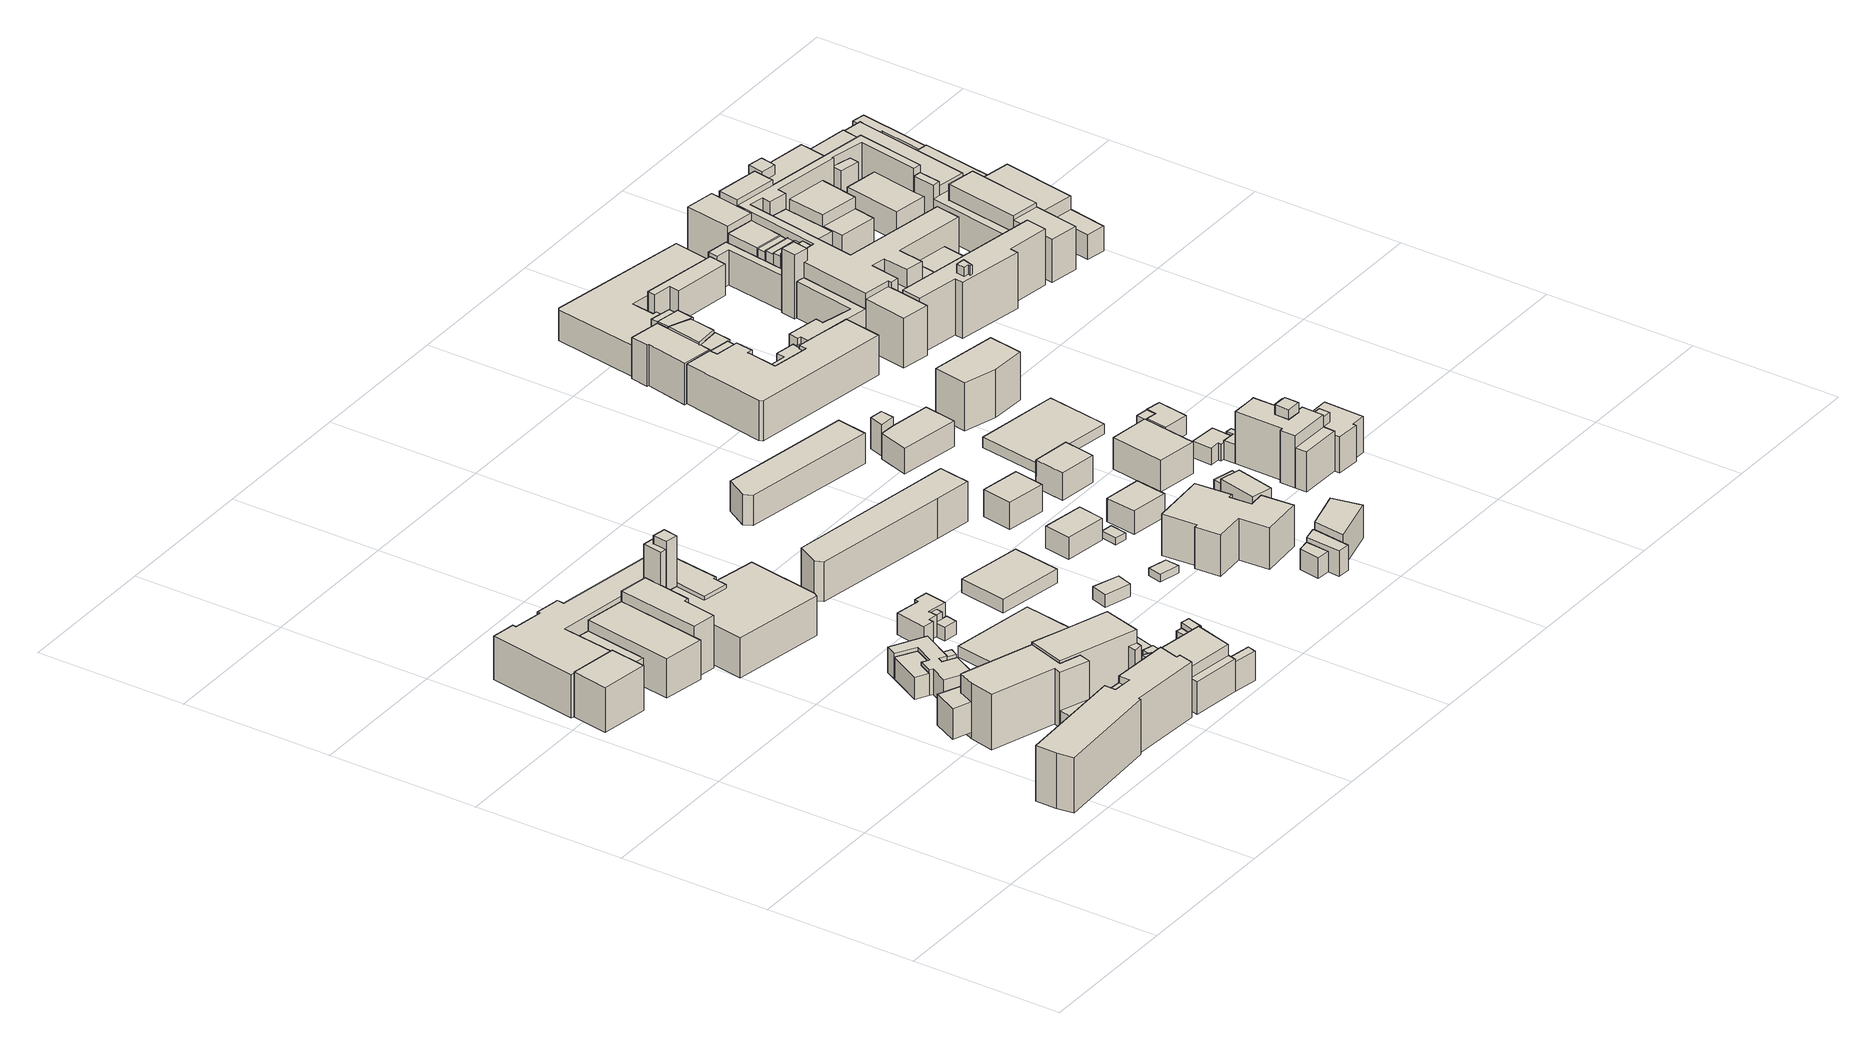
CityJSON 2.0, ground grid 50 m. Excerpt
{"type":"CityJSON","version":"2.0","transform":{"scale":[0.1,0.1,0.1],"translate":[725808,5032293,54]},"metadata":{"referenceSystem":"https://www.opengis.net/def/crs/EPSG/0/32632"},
"CityObjects":{
"building1":{"type":"Building","attributes":{"Building_category":"01","End Use":"Residential","Envelope":"1981-1990","Heating System":"Traditional Gas Boiler, Centralized, High Temp Radiator","Cooling System":"A-A split"},"geometry":[{"type":"MultiSurface","lod":"1","boundaries":[[[0,1,2,3]],[[4,0,3,5]],[[6,4,5,7]],[[1,6,7,2]],[[1,0,4,6]],[[2,7,5,3]],[[8,9,10,2]],[[11,8,2,12]],[[13,11,12,14]],[[9,13,14,10]],[[9,8,11,13]],[[10,14,12,2]],[[15,16,17,18]],[[19,15,18,20]],[[21,19,20,22]],[[16,21,22,17]],[[16,15,19,21]],[[17,22,20,18]],[[23,24,25,26]],[[27,23,26,28]],[[29,27,28,17]],[[30,29,17,31]],[[32,30,31,33]],[[34,32,33,35]],[[36,34,35,37]],[[38,36,37,39]],[[40,38,39,41]],[[42,40,41,43]],[[44,42,43,45]],[[46,44,45,47]],[[48,46,47,49]],[[50,48,49,51]],[[52,50,51,53]],[[54,52,53,55]],[[24,54,55,25]],[[24,23,27,29,30,32,34,36,38,40,42,44,46,48,50,52,54]],[[25,55,53,51,49,47,45,43,41,39,37,35,33,31,17,28,26]],[[56,57,58,59]],[[60,56,59,61]],[[62,60,61,63]],[[64,62,63,65]],[[66,64,65,67]],[[68,66,67,69]],[[70,68,69,71]],[[72,70,71,39]],[[73,72,39,37]],[[74,73,37,35]],[[75,74,35,76]],[[57,75,76,58]],[[57,56,60,62,64,66,68,70,72,73,74,75]],[[58,76,35,37,39,71,69,67,65,63,61,59]],[[77,78,79,80]],[[81,77,80,82]],[[83,81,82,84]],[[85,83,84,86]],[[87,85,86,88]],[[78,87,88,79]],[[78,77,81,83,85,87]],[[79,88,86,84,82,80]],[[89,90,91,92]],[[93,89,92,58]],[[94,93,58,76]],[[90,94,76,91]],[[90,89,93,94]],[[91,76,58,92]],[[95,96,91,33]],[[97,95,33,98]],[[99,97,98,59]],[[100,99,59,58]],[[101,100,58,92]],[[96,101,92,91]],[[96,95,97,99,100,101]],[[91,92,58,59,98,33]]]}]},
"building2":{"type":"Building","attributes":{"Building_category":"01","End Use":"Residential","Envelope":"1945-1960","Heating System":"Traditional Gas Boiler, Centralized, High Temp Radiator","Cooling System":"A-A split"},"geometry":[{"type":"MultiSurface","lod":"1","boundaries":[[[102,103,104,105]],[[106,102,105,107]],[[108,106,107,109]],[[110,108,109,111]],[[112,110,111,113]],[[114,112,113,115]],[[116,114,115,117]],[[118,116,117,119]],[[120,118,119,121]],[[103,120,121,104]],[[103,102,106,108,110,112,114,116,118,120]],[[104,121,119,117,115,113,111,109,107,105]],[[122,123,124,125]],[[126,122,125,127]],[[128,126,127,129]],[[130,128,129,131]],[[132,130,131,133]],[[123,132,133,124]],[[123,122,126,128,130,132]],[[124,133,131,129,127,125]],[[134,135,136,137]],[[138,134,137,139]],[[140,138,139,141]],[[142,140,141,143]],[[144,142,143,145]],[[146,144,145,147]],[[135,146,147,136]],[[135,134,138,140,142,144,146]],[[136,147,145,143,141,139,137]],[[148,149,150,151]],[[152,148,151,153]],[[154,152,153,155]],[[156,154,155,157]],[[158,156,157,159]],[[160,158,159,161]],[[162,160,161,163]],[[164,162,163,165]],[[166,164,165,167]],[[168,166,167,169]],[[170,168,169,171]],[[172,170,171,173]],[[149,172,173,150]],[[149,148,152,154,156,158,160,162,164,166,168,170,172]],[[150,173,171,169,167,165,163,161,159,157,155,153,151]],[[174,175,169,150]],[[176,174,150,173]],[[177,176,173,171]],[[175,177,171,169]],[[175,174,176,177]],[[169,171,173,150]],[[178,179,115,113]],[[180,178,113,181]],[[182,180,181,183]],[[184,182,183,185]],[[179,184,185,115]],[[179,178,180,182,184]],[[115,185,183,181,113]],[[186,187,188,181]],[[189,186,181,190]],[[191,189,190,150]],[[187,191,150,188]],[[187,186,189,191]],[[188,150,190,181]],[[192,193,194,195]],[[196,192,195,197]],[[198,196,197,199]],[[193,198,199,194]],[[193,192,196,198]],[[194,199,197,195]]]}]},
"building3":{"type":"Building","attributes":{"Building_category":"01","End Use":"Residential","Envelope":"1971-1980","Heating System":"A-W Heat Pump, Single, Fan coil","Cooling System":"A-A split"},"geometry":[{"type":"MultiSurface","lod":"1","boundaries":[[[200,201,202,203]],[[204,200,203,205]],[[206,204,205,207]],[[208,206,207,209]],[[210,208,209,211]],[[201,210,211,202]],[[201,200,204,206,208,210]],[[202,211,209,207,205,203]]]}]},
"building4":{"type":"Building","attributes":{"Building_category":"01","End Use":"Residential","Envelope":"1971-1980","Heating System":"Traditional Gas Boiler, Centralized, High Temp Radiator","Cooling System":"A-A split"},"geometry":[{"type":"MultiSurface","lod":"1","boundaries":[[[212,213,214,215]],[[216,212,215,217]],[[218,216,217,219]],[[213,218,219,214]],[[213,212,216,218]],[[214,219,217,215]]]}]},
"building5":{"type":"Building","attributes":{"Building_category":"01","End Use":"Residential","Envelope":"1945-1960","Heating System":"Condensing Gas Boiler, Centralized, Low Temp Radiator","Cooling System":"A-A split"},"geometry":[{"type":"MultiSurface","lod":"1","boundaries":[[[220,221,222,223]],[[224,220,223,225]],[[226,224,225,227]],[[221,226,227,222]],[[221,220,224,226]],[[222,227,225,223]],[[228,229,230,231]],[[232,228,231,209]],[[233,232,209,207]],[[234,233,207,205]],[[235,234,205,203]],[[236,235,203,202]],[[237,236,202,238]],[[239,237,238,240]],[[241,239,240,242]],[[243,241,242,244]],[[245,243,244,246]],[[247,245,246,248]],[[249,247,248,222]],[[229,249,222,230]],[[229,228,232,233,234,235,236,237,239,241,243,245,247,249]],[[230,222,248,246,244,242,240,238,202,203,205,207,209,231]]]}]},
"building6":{"type":"Building","attributes":{"Building_category":"01","End Use":"Residential","Envelope":"1971-1980","Heating System":"Condensing Gas Boiler, Centralized, Low Temp Radiator","Cooling System":"A-A split"},"geometry":[{"type":"MultiSurface","lod":"1","boundaries":[[[250,251,252,253]],[[254,250,253,255]],[[256,254,255,257]],[[258,256,257,259]],[[260,258,259,261]],[[251,260,261,252]],[[251,250,254,256,258,260]],[[252,261,259,257,255,253]],[[262,263,264,265]],[[266,262,265,267]],[[268,266,267,269]],[[270,268,269,271]],[[263,270,271,264]],[[263,262,266,268,270]],[[264,271,269,267,265]],[[272,273,274,275]],[[276,272,275,277]],[[278,276,277,279]],[[273,278,279,274]],[[273,272,276,278]],[[274,279,277,275]],[[280,281,282,255]],[[283,280,255,137]],[[284,283,137,136]],[[281,284,136,282]],[[281,280,283,284]],[[282,136,137,255]],[[285,286,287,288]],[[289,285,288,290]],[[291,289,290,147]],[[286,291,147,287]],[[286,285,289,291]],[[287,147,290,288]],[[292,293,294,295]],[[296,292,295,297]],[[298,296,297,299]],[[300,298,299,301]],[[293,300,301,294]],[[293,292,296,298,300]],[[294,301,299,297,295]],[[302,303,304,305]],[[306,302,305,307]],[[308,306,307,309]],[[303,308,309,304]],[[303,302,306,308]],[[304,309,307,305]],[[310,311,312,304]],[[313,310,304,309]],[[314,313,309,315]],[[311,314,315,312]],[[311,310,313,314]],[[312,315,309,304]],[[316,317,269,318]],[[319,316,318,320]],[[321,319,320,322]],[[317,321,322,269]],[[317,316,319,321]],[[269,322,320,318]]]}]},
"building7":{"type":"Building","attributes":{"Building_category":"01","End Use":"Residential","Envelope":"1971-1980","Heating System":"Condensing Gas Boiler, Centralized, Low Temp Radiator","Cooling System":"A-A split"},"geometry":[{"type":"MultiSurface","lod":"1","boundaries":[[[323,324,325,326]],[[327,323,326,328]],[[329,327,328,330]],[[324,329,330,325]],[[324,323,327,329]],[[325,330,328,326]]]}]},
"building8":{"type":"Building","attributes":{"Building_category":"01","End Use":"Residential","Envelope":"1971-1980","Heating System":"Traditional Gas Boiler, Centralized, High Temp Radiator","Cooling System":"A-A split"},"geometry":[{"type":"MultiSurface","lod":"1","boundaries":[[[331,332,333,334]],[[335,331,334,336]],[[337,335,336,338]],[[339,337,338,340]],[[341,339,340,342]],[[343,341,342,344]],[[345,343,344,346]],[[347,345,346,348]],[[349,347,348,350]],[[332,349,350,333]],[[332,331,335,337,339,341,343,345,347,349]],[[333,350,348,346,344,342,340,338,336,334]],[[351,352,353,344]],[[354,351,344,355]],[[356,354,355,357]],[[352,356,357,353]],[[352,351,354,356]],[[353,357,355,344]],[[358,359,357,355]],[[360,358,355,361]],[[362,360,361,363]],[[364,362,363,365]],[[359,364,365,357]],[[359,358,360,362,364]],[[357,365,363,361,355]]]}]},
"building9":{"type":"Building","attributes":{"Building_category":"01","End Use":"Residential","Envelope":"2000-2005","Heating System":"Condensing Gas Boiler, Centralized, Low Temp Radiator","Cooling System":"A-A split"},"geometry":[{"type":"MultiSurface","lod":"1","boundaries":[[[366,367,368,369]],[[370,366,369,371]],[[372,370,371,373]],[[367,372,373,368]],[[367,366,370,372]],[[368,373,371,369]]]}]},
"building10":{"type":"Building","attributes":{"Building_category":"01","End Use":"Residential","Envelope":"1971-1980","Heating System":"Condensing Gas Boiler, Centralized, Low Temp Radiator","Cooling System":"A-A split"},"geometry":[{"type":"MultiSurface","lod":"1","boundaries":[[[374,375,376,377]],[[378,374,377,379]],[[380,378,379,381]],[[375,380,381,376]],[[375,374,378,380]],[[376,381,379,377]]]}]},
"building11":{"type":"Building","attributes":{"Building_category":"01","End Use":"Services","Envelope":"2005-2010","Heating System":"Condensing Gas Boiler, Centralized, Fan coil","Cooling System":"A-W chiller, Centralized, Fan coil"},"geometry":[{"type":"MultiSurface","lod":"1","boundaries":[[[382,383,384,385]],[[386,382,385,387]],[[388,386,387,389]],[[390,388,389,391]],[[383,390,391,384]],[[383,382,386,388,390]],[[384,391,389,387,385]]]}]},
"building12":{"type":"Building","attributes":{"Building_category":"01","End Use":"Residential","Envelope":"2000-2005","Heating System":"Traditional Gas Boiler, Centralized, High Temp Radiator","Cooling System":"A-A split"},"geometry":[{"type":"MultiSurface","lod":"1","boundaries":[[[392,393,394,395]],[[396,392,395,397]],[[398,396,397,399]],[[400,398,399,401]],[[402,400,401,403]],[[393,402,403,394]],[[393,392,396,398,400,402]],[[394,403,401,399,397,395]]]}]},
"building13":{"type":"Building","attributes":{"Building_category":"01","End Use":"Residential","Envelope":"1945-1960","Heating System":"Condensing Gas Boiler, Centralized, Low Temp Radiator","Cooling System":"A-A split"},"geometry":[{"type":"MultiSurface","lod":"1","boundaries":[[[404,405,406,407]],[[408,404,407,409]],[[410,408,409,411]],[[405,410,411,406]],[[405,404,408,410]],[[406,411,409,407]]]}]},
"building14":{"type":"Building","attributes":{"Building_category":"01","End Use":"Residential","Envelope":"1971-1980","Heating System":"Condensing Gas Boiler, Centralized, Low Temp Radiator","Cooling System":"A-A split"},"geometry":[{"type":"MultiSurface","lod":"1","boundaries":[[[412,413,414,415]],[[416,412,415,417]],[[418,416,417,419]],[[413,418,419,414]],[[413,412,416,418]],[[414,419,417,415]]]}]},
"building15":{"type":"Building","attributes":{"Building_category":"0303","End Use":"Residential","Envelope":"1971-1980","Heating System":"Traditional Gas Boiler, Centralized, High Temp Radiator","Cooling System":"A-A split"},"geometry":[{"type":"MultiSurface","lod":"1","boundaries":[[[420,421,422,423]],[[424,420,423,425]],[[426,424,425,427]],[[428,426,427,429]],[[421,428,429,422]],[[421,420,424,426,428]],[[422,429,427,425,423]]]}]},
"building16":{"type":"Building","attributes":{"Building_category":"01","End Use":"Residential","Envelope":"1945-1960","Heating System":"Condensing Gas Boiler, Centralized, Low Temp Radiator","Cooling System":"A-A split"},"geometry":[{"type":"MultiSurface","lod":"1","boundaries":[[[430,431,432,433]],[[434,430,433,435]],[[436,434,435,437]],[[431,436,437,432]],[[431,430,434,436]],[[432,437,435,433]]]}]},
"building17":{"type":"Building","attributes":{"Building_category":"01","End Use":"Residential","Envelope":"1971-1980","Heating System":"A-W Heat Pump, Single, Fan coil","Cooling System":"A-W chiller, Centralized, Fan coil"},"geometry":[{"type":"MultiSurface","lod":"1","boundaries":[[[438,439,440,441]],[[442,438,441,443]],[[444,442,443,445]],[[439,444,445,440]],[[439,438,442,444]],[[440,445,443,441]]]}]},
"building18":{"type":"Building","attributes":{"Building_category":"01","End Use":"Residential","Envelope":"1945-1960","Heating System":"Condensing Gas Boiler, Centralized, Low Temp Radiator","Cooling System":"A-A split"},"geometry":[{"type":"MultiSurface","lod":"1","boundaries":[[[446,447,448,449]],[[450,446,449,451]],[[452,450,451,453]],[[454,452,453,455]],[[456,454,455,457]],[[447,456,457,448]],[[447,446,450,452,454,456]],[[448,457,455,453,451,449]]]}]},
"building19":{"type":"Building","attributes":{"Building_category":"01","End Use":"Residential","Envelope":"1945-1960","Heating System":"Traditional Gas Boiler, Centralized, High Temp Radiator","Cooling System":"A-A split"},"geometry":[{"type":"MultiSurface","lod":"1","boundaries":[[[458,459,460,461]],[[462,458,461,463]],[[464,462,463,465]],[[459,464,465,460]],[[459,458,462,464]],[[460,465,463,461]]]}]},
"building20":{"type":"Building","attributes":{"Building_category":"01","End Use":"Residential","Envelope":"1971-1980","Heating System":"Condensing Gas Boiler, Centralized, Low Temp Radiator","Cooling System":"A-A split"},"geometry":[{"type":"MultiSurface","lod":"1","boundaries":[[[466,467,468,469]],[[470,466,469,471]],[[472,470,471,473]],[[474,472,473,475]],[[476,474,475,477]],[[478,476,477,479]],[[480,478,479,481]],[[482,480,481,483]],[[484,482,483,485]],[[486,484,485,487]],[[488,486,487,489]],[[467,488,489,468]],[[467,466,470,472,474,476,478,480,482,484,486,488]],[[468,489,487,485,483,481,479,477,475,473,471,469]]]}]},
"building21":{"type":"Building","attributes":{"Building_category":"01","End Use":"Residential","Envelope":"1945-1960","Heating System":"Condensing Gas Boiler, Centralized, Low Temp Radiator","Cooling System":"A-A split"},"geometry":[{"type":"MultiSurface","lod":"1","boundaries":[[[490,491,492,493]],[[494,490,493,433]],[[495,494,433,496]],[[497,495,496,498]],[[491,497,498,492]],[[491,490,494,495,497]],[[492,498,496,433,493]],[[499,500,501,502]],[[503,499,502,504]],[[505,503,504,492]],[[500,505,492,501]],[[500,499,503,505]],[[501,492,504,502]]]}]},
"building22":{"type":"Building","attributes":{"Building_category":"01","End Use":"Residential","Envelope":"2000-2005","Heating System":"A-W Heat Pump, Single, Fan coil","Cooling System":"A-A split"},"geometry":[{"type":"MultiSurface","lod":"1","boundaries":[[[506,507,508,509]],[[510,506,509,511]],[[512,510,511,513]],[[507,512,513,508]],[[507,506,510,512]],[[508,513,511,509]]]}]},
"building23":{"type":"Building","attributes":{"Building_category":"01","End Use":"Residential","Envelope":"2000-2005","Heating System":"Condensing Gas Boiler, Centralized, Low Temp Radiator","Cooling System":"A-A split"},"geometry":[{"type":"MultiSurface","lod":"1","boundaries":[[[514,515,516,517]],[[518,514,517,519]],[[520,518,519,521]],[[515,520,521,516]],[[515,514,518,520]],[[516,521,519,517]]]}]},
"building24":{"type":"Building","attributes":{"Building_category":"01","End Use":"Residential","Envelope":"1971-1980","Heating System":"Condensing Gas Boiler, Centralized, Low Temp Radiator","Cooling System":"A-A split"},"geometry":[{"type":"MultiSurface","lod":"1","boundaries":[[[522,523,524,525]],[[526,522,525,527]],[[528,526,527,529]],[[530,528,529,531]],[[523,530,531,524]],[[523,522,526,528,530]],[[524,531,529,527,525]],[[532,533,534,535]],[[536,532,535,537]],[[538,536,537,539]],[[533,538,539,534]],[[533,532,536,538]],[[534,539,537,535]]]}]},
"building25":{"type":"Building","attributes":{"Building_category":"01","End Use":"Residential","Envelope":"1981-1990","Heating System":"Traditional Gas Boiler, Centralized, High Temp Radiator","Cooling System":"A-A split"},"geometry":[{"type":"MultiSurface","lod":"1","boundaries":[[[540,541,542,543]],[[544,540,543,545]],[[546,544,545,547]],[[541,546,547,542]],[[541,540,544,546]],[[542,547,545,543]],[[548,549,542,547]],[[550,548,547,551]],[[552,550,551,553]],[[549,552,553,542]],[[549,548,550,552]],[[542,553,551,547]]]}]},
"building26":{"type":"Building","attributes":{"Building_category":"01","End Use":"Services","Envelope":"2000-2005","Heating System":"Condensing Gas Boiler, Centralized, Fan coil","Cooling System":"A-W chiller, Centralized, Fan coil"},"geometry":[{"type":"MultiSurface","lod":"1","boundaries":[[[554,555,556,557]],[[558,554,557,559]],[[560,558,559,561]],[[555,560,561,556]],[[555,554,558,560]],[[556,561,559,557]]]}]},
"building27":{"type":"Building","attributes":{"Building_category":"01","End Use":"Services","Envelope":"2005-2010","Heating System":"Condensing Gas Boiler, Centralized, Fan coil","Cooling System":"A-W chiller, Centralized, Fan coil"},"geometry":[{"type":"MultiSurface","lod":"1","boundaries":[[[562,563,564,565]],[[566,562,565,567]],[[568,566,567,569]],[[563,568,569,564]],[[563,562,566,568]],[[564,569,567,565]]]}]},
"building28":{"type":"Building","attributes":{"Building_category":"01","End Use":"Residential","Envelope":"1971-1980","Heating System":"Condensing Gas Boiler, Centralized, Low Temp Radiator","Cooling System":"A-A split"},"geometry":[{"type":"MultiSurface","lod":"1","boundaries":[[[570,571,572,573]],[[574,570,573,575]],[[576,574,575,577]],[[578,576,577,579]],[[580,578,579,581]],[[582,580,581,583]],[[584,582,583,585]],[[586,584,585,587]],[[588,586,587,589]],[[590,588,589,591]],[[592,590,591,593]],[[594,592,593,595]],[[596,594,595,597]],[[598,596,597,599]],[[571,598,599,572]],[[571,570,574,576,578,580,582,584,586,588,590,592,594,596,598]],[[572,599,597,595,593,591,589,587,585,583,581,579,577,575,573]]]}]},
"building29":{"type":"Building","attributes":{"Building_category":"01","End Use":"Residential","Envelope":"1945-1960","Heating System":"Condensing Gas Boiler, Centralized, Low Temp Radiator","Cooling System":"A-A split"},"geometry":[{"type":"MultiSurface","lod":"1","boundaries":[[[600,601,602,603]],[[604,600,603,591]],[[605,604,591,589]],[[606,605,589,587]],[[601,606,587,602]],[[601,600,604,605,606]],[[602,587,589,591,603]],[[607,608,609,610]],[[611,607,610,612]],[[613,611,612,614]],[[615,613,614,616]],[[617,615,616,618]],[[619,617,618,620]],[[608,619,620,609]],[[608,607,611,613,615,617,619]],[[609,620,618,616,614,612,610]],[[621,622,623,609]],[[624,621,609,620]],[[625,624,620,626]],[[627,625,626,573]],[[628,627,573,572]],[[629,628,572,630]],[[631,629,630,632]],[[622,631,632,623]],[[622,621,624,625,627,628,629,631]],[[623,632,630,572,573,626,620,609]],[[633,634,635,599]],[[636,633,599,597]],[[637,636,597,638]],[[634,637,638,635]],[[634,633,636,637]],[[635,638,597,599]]]}]},
"building30":{"type":"Building","attributes":{"Building_category":"01","End Use":"Residential","Envelope":"1945-1960","Heating System":"Condensing Gas Boiler, Centralized, Low Temp Radiator","Cooling System":"A-A split"},"geometry":[{"type":"MultiSurface","lod":"1","boundaries":[[[639,640,641,583]],[[642,639,583,643]],[[644,642,643,645]],[[646,644,645,647]],[[648,646,647,649]],[[640,648,649,641]],[[640,639,642,644,646,648]],[[641,649,647,645,643,583]],[[650,651,581,579]],[[652,650,579,653]],[[654,652,653,655]],[[651,654,655,581]],[[651,650,652,654]],[[581,655,653,579]],[[656,657,658,659]],[[660,656,659,661]],[[662,660,661,663]],[[664,662,663,649]],[[665,664,649,647]],[[666,665,647,645]],[[667,666,645,643]],[[668,667,643,669]],[[670,668,669,671]],[[672,670,671,673]],[[674,672,673,675]],[[657,674,675,658]],[[657,656,660,662,664,665,666,667,668,670,672,674]],[[658,675,673,671,669,643,645,647,649,663,661,659]]]}]},
"building31":{"type":"Building","attributes":{"Building_category":"01","End Use":"Residential","Envelope":"1945-1960","Heating System":"Condensing Gas Boiler, Centralized, Low Temp Radiator","Cooling System":"A-A split"},"geometry":[{"type":"MultiSurface","lod":"1","boundaries":[[[676,677,678,679]],[[680,676,679,681]],[[682,680,681,683]],[[684,682,683,685]],[[677,684,685,678]],[[677,676,680,682,684]],[[678,685,683,681,679]]]}]},
"building32":{"type":"Building","attributes":{"Building_category":"01","End Use":"Residential","Envelope":"1945-1960","Heating System":"Oil Boiler, Centralized, High Temp Radiator","Cooling System":"A-A split"},"geometry":[{"type":"MultiSurface","lod":"1","boundaries":[[[686,687,688,689]],[[690,686,689,691]],[[692,690,691,693]],[[687,692,693,688]],[[687,686,690,692]],[[688,693,691,689]],[[694,695,696,688]],[[697,694,688,693]],[[698,697,693,699]],[[700,698,699,701]],[[702,700,701,703]],[[695,702,703,696]],[[695,694,697,698,700,702]],[[696,703,701,699,693,688]]]}]},
"building33":{"type":"Building","attributes":{"Building_category":"0303","End Use":"Residential","Envelope":"2000-2005","Heating System":"Condensing Gas Boiler, Centralized, Low Temp Radiator","Cooling System":"A-A split"},"geometry":[{"type":"MultiSurface","lod":"1","boundaries":[[[704,705,706,707]],[[708,704,707,709]],[[710,708,709,711]],[[712,710,711,713]],[[714,712,713,715]],[[705,714,715,706]],[[705,704,708,710,712,714]],[[706,715,713,711,709,707]],[[716,717,718,719]],[[720,716,719,721]],[[722,720,721,723]],[[724,722,723,725]],[[726,724,725,727]],[[728,726,727,729]],[[730,728,729,731]],[[732,730,731,733]],[[734,732,733,735]],[[717,734,735,718]],[[717,716,720,722,724,726,728,730,732,734]],[[718,735,733,731,729,727,725,723,721,719]],[[736,737,738,739]],[[740,736,739,741]],[[742,740,741,743]],[[744,742,743,745]],[[746,744,745,747]],[[737,746,747,738]],[[737,736,740,742,744,746]],[[738,747,745,743,741,739]],[[748,749,750,751]],[[752,748,751,753]],[[754,752,753,755]],[[756,754,755,757]],[[758,756,757,759]],[[749,758,759,750]],[[749,748,752,754,756,758]],[[750,759,757,755,753,751]],[[760,761,762,763]],[[764,760,763,765]],[[766,764,765,767]],[[761,766,767,762]],[[761,760,764,766]],[[762,767,765,763]],[[768,769,770,771]],[[772,768,771,773]],[[774,772,773,775]],[[769,774,775,770]],[[769,768,772,774]],[[770,775,773,771]],[[776,777,778,779]],[[780,776,779,781]],[[782,780,781,783]],[[777,782,783,778]],[[777,776,780,782]],[[778,783,781,779]],[[784,785,786,787]],[[788,784,787,789]],[[790,788,789,791]],[[785,790,791,786]],[[785,784,788,790]],[[786,791,789,787]],[[792,793,794,795]],[[796,792,795,797]],[[798,796,797,799]],[[800,798,799,801]],[[802,800,801,803]],[[804,802,803,805]],[[806,804,805,807]],[[808,806,807,809]],[[810,808,809,811]],[[812,810,811,813]],[[793,812,813,794]],[[793,792,796,798,800,802,804,806,808,810,812]],[[794,813,811,809,807,805,803,801,799,797,795]],[[814,815,767,765]],[[816,814,765,817]],[[818,816,817,819]],[[815,818,819,767]],[[815,814,816,818]],[[767,819,817,765]],[[820,821,822,823]],[[824,820,823,825]],[[826,824,825,827]],[[828,826,827,829]],[[821,828,829,822]],[[821,820,824,826,828]],[[822,829,827,825,823]],[[830,831,832,833]],[[834,830,833,835]],[[836,834,835,837]],[[831,836,837,832]],[[831,830,834,836]],[[832,837,835,833]],[[838,839,840,841]],[[842,838,841,715]],[[843,842,715,844]],[[839,843,844,840]],[[839,838,842,843]],[[840,844,715,841]],[[845,846,713,847]],[[848,845,847,849]],[[850,848,849,851]],[[852,850,851,853]],[[846,852,853,713]],[[846,845,848,850,852]],[[713,853,851,849,847]],[[854,855,856,857]],[[858,854,857,859]],[[860,858,859,861]],[[862,860,861,863]],[[855,862,863,856]],[[855,854,858,860,862]],[[856,863,861,859,857]],[[864,865,866,867]],[[868,864,867,869]],[[870,868,869,871]],[[865,870,871,866]],[[865,864,868,870]],[[866,871,869,867]],[[872,873,863,874]],[[875,872,874,876]],[[877,875,876,878]],[[879,877,878,880]],[[881,879,880,882]],[[883,881,882,884]],[[885,883,884,886]],[[887,885,886,888]],[[889,887,888,890]],[[891,889,890,892]],[[893,891,892,894]],[[895,893,894,896]],[[873,895,896,863]],[[873,872,875,877,879,881,883,885,887,889,891,893,895]],[[863,896,894,892,890,888,886,884,882,880,878,876,874]],[[897,898,856,863]],[[899,897,863,896]],[[900,899,896,901]],[[898,900,901,856]],[[898,897,899,900]],[[856,901,896,863]],[[902,903,779,904]],[[905,902,904,906]],[[907,905,906,908]],[[909,907,908,910]],[[903,909,910,779]],[[903,902,905,907,909]],[[779,910,908,906,904]],[[911,912,799,913]],[[914,911,913,915]],[[916,914,915,917]],[[918,916,917,919]],[[920,918,919,863]],[[921,920,863,801]],[[912,921,801,799]],[[912,911,914,916,918,920,921]],[[799,801,863,919,917,915,913]],[[922,923,924,925]],[[926,922,925,927]],[[928,926,927,929]],[[930,928,929,931]],[[923,930,931,924]],[[923,922,926,928,930]],[[924,931,929,927,925]],[[932,933,934,935]],[[936,932,935,937]],[[938,936,937,939]],[[933,938,939,934]],[[933,932,936,938]],[[934,939,937,935]],[[940,941,942,943]],[[944,940,943,844]],[[945,944,844,946]],[[947,945,946,851]],[[948,947,851,718]],[[949,948,718,735]],[[950,949,735,951]],[[952,950,951,953]],[[954,952,953,955]],[[956,954,955,957]],[[958,956,957,959]],[[960,958,959,961]],[[962,960,961,963]],[[964,962,963,965]],[[966,964,965,967]],[[968,966,967,969]],[[970,968,969,971]],[[972,970,971,755]],[[973,972,755,753]],[[974,973,753,751]],[[975,974,751,750]],[[976,975,750,977]],[[978,976,977,979]],[[980,978,979,981]],[[982,980,981,983]],[[984,982,983,985]],[[986,984,985,987]],[[988,986,987,989]],[[941,988,989,942]],[[941,940,944,945,947,948,949,950,952,954,956,958,960,962,964,966,968,970,972,973,974,975,976,978,980,982,984,986,988]],[[942,989,987,985,983,981,979,977,750,751,753,755,971,969,967,965,963,961,959,957,955,953,951,735,718,851,946,844,943]],[[990,991,992,993]],[[994,990,993,995]],[[996,994,995,997]],[[998,996,997,999]],[[1000,998,999,1001]],[[1002,1000,1001,1003]],[[1004,1002,1003,1005]],[[1006,1004,1005,1007]],[[1008,1006,1007,1009]],[[1010,1008,1009,1011]],[[1012,1010,1011,1013]],[[1014,1012,1013,1015]],[[1016,1014,1015,1017]],[[1018,1016,1017,1019]],[[1020,1018,1019,1021]],[[1022,1020,1021,1023]],[[1024,1022,1023,1025]],[[1026,1024,1025,1027]],[[1028,1026,1027,1029]],[[1030,1028,1029,1031]],[[991,1030,1031,992]],[[991,990,994,996,998,1000,1002,1004,1006,1008,1010,1012,1014,1016,1018,1020,1022,1024,1026,1028,1030]],[[992,1031,1029,1027,1025,1023,1021,1019,1017,1015,1013,1011,1009,1007,1005,1003,1001,999,997,995,993]],[[1032,1033,1034,1035]],[[1036,1032,1035,1037]],[[1038,1036,1037,1039]],[[1033,1038,1039,1034]],[[1033,1032,1036,1038]],[[1034,1039,1037,1035]],[[1040,1041,1021,1042]],[[1043,1040,1042,1044]],[[1045,1043,1044,1046]],[[1047,1045,1046,1048]],[[1041,1047,1048,1021]],[[1041,1040,1043,1045,1047]],[[1021,1048,1046,1044,1042]],[[1049,1050,1051,1052]],[[1053,1049,1052,1054]],[[1055,1053,1054,1056]],[[1057,1055,1056,1058]],[[1059,1057,1058,1060]],[[1061,1059,1060,1062]],[[1063,1061,1062,1064]],[[1050,1063,1064,1051]],[[1050,1049,1053,1055,1057,1059,1061,1063]],[[1051,1064,1062,1060,1058,1056,1054,1052]],[[1065,1066,1067,1068]],[[1069,1065,1068,1070]],[[1071,1069,1070,1072]],[[1073,1071,1072,1074]],[[1075,1073,1074,1076]],[[1066,1075,1076,1067]],[[1066,1065,1069,1071,1073,1075]],[[1067,1076,1074,1072,1070,1068]],[[1077,1078,1079,1080]],[[830,1077,1080,833]],[[1081,830,833,1082]],[[1083,1081,1082,1084]],[[1078,1083,1084,1079]],[[1078,1077,830,1081,1083]],[[1079,1084,1082,833,1080]],[[1085,1086,1087,1088]],[[1089,1085,1088,1090]],[[1091,1089,1090,1092]],[[1086,1091,1092,1087]],[[1086,1085,1089,1091]],[[1087,1092,1090,1088]],[[1093,1094,819,817]],[[1095,1093,817,1096]],[[1097,1095,1096,1098]],[[1094,1097,1098,819]],[[1094,1093,1095,1097]],[[819,1098,1096,817]],[[1099,1100,1101,1102]],[[1103,1099,1102,1104]],[[1105,1103,1104,1106]],[[1100,1105,1106,1101]],[[1100,1099,1103,1105]],[[1101,1106,1104,1102]],[[1107,1108,1098,1096]],[[1109,1107,1096,841]],[[1110,1109,841,840]],[[1108,1110,840,1098]],[[1108,1107,1109,1110]],[[1098,840,841,1096]],[[1111,1112,1039,1037]],[[1113,1111,1037,1114]],[[1115,1113,1114,1116]],[[1112,1115,1116,1039]],[[1112,1111,1113,1115]],[[1039,1116,1114,1037]],[[1117,1118,935,1119]],[[1120,1117,1119,1121]],[[1122,1120,1121,1123]],[[1124,1122,1123,1125]],[[1126,1124,1125,1127]],[[1128,1126,1127,937]],[[1118,1128,937,935]],[[1118,1117,1120,1122,1124,1126,1128]],[[935,937,1127,1125,1123,1121,1119]],[[1129,1130,1131,1132]],[[1133,1129,1132,1134]],[[1135,1133,1134,1136]],[[1130,1135,1136,1131]],[[1130,1129,1133,1135]],[[1131,1136,1134,1132]],[[1137,1138,1139,981]],[[1140,1137,981,1141]],[[1142,1140,1141,1143]],[[1138,1142,1143,1139]],[[1138,1137,1140,1142]],[[1139,1143,1141,981]],[[1144,1145,1146,1147]],[[1148,1144,1147,1080]],[[1149,1148,1080,1079]],[[1145,1149,1079,1146]],[[1145,1144,1148,1149]],[[1146,1079,1080,1147]],[[1150,1151,1152,1153]],[[1154,1150,1153,1155]],[[1156,1154,1155,1157]],[[1158,1156,1157,888]],[[1159,1158,888,886]],[[1151,1159,886,1152]],[[1151,1150,1154,1156,1158,1159]],[[1152,886,888,1157,1155,1153]],[[1160,1161,729,1162]],[[1163,1160,1162,1164]],[[1165,1163,1164,733]],[[1166,1165,733,731]],[[1161,1166,731,729]],[[1161,1160,1163,1165,1166]],[[729,731,733,1164,1162]],[[1167,1168,1169,957]],[[1170,1167,957,1171]],[[1172,1170,1171,1173]],[[1174,1172,1173,1175]],[[1176,1174,1175,1177]],[[1168,1176,1177,1169]],[[1168,1167,1170,1172,1174,1176]],[[1169,1177,1175,1173,1171,957]],[[1178,1179,1180,1029]],[[1181,1178,1029,1182]],[[1183,1181,1182,1184]],[[1179,1183,1184,1180]],[[1179,1178,1181,1183]],[[1180,1184,1182,1029]],[[1185,1186,1187,1188]],[[1189,1185,1188,1190]],[[1191,1189,1190,1192]],[[1193,1191,1192,1194]],[[1195,1193,1194,1196]],[[1197,1195,1196,1198]],[[1186,1197,1198,1187]],[[1186,1185,1189,1191,1193,1195,1197]],[[1187,1198,1196,1194,1192,1190,1188]],[[1199,1200,1184,1201]],[[1202,1199,1201,1203]],[[1204,1202,1203,1205]],[[1200,1204,1205,1184]],[[1200,1199,1202,1204]],[[1184,1205,1203,1201]]]}]}
},
"vertices":[
[244,1661,125],[304,1650,125],[304,1650,30],[244,1661,30],[207,1450,125],[207,1450,30],[269,1438,125],[269,1438,30],[304,1650,162],[440,1627,162],[440,1627,30],[253,1347,162],[253,1347,30],[391,1323,162],[391,1323,30],[23,1511,180],[182,1486,180],[182,1486,30],[23,1511,30],[1,1390,180],[1,1390,30],[163,1365,180],[163,1365,30],[64,1814,175],[101,1808,175],[101,1808,30],[64,1814,30],[13,1513,175],[13,1513,30],[182,1486,175],[209,1667,175],[209,1667,30],[605,1606,175],[605,1606,30],[575,1434,175],[575,1434,30],[664,1418,175],[664,1418,30],[672,1465,175],[672,1465,30],[681,1463,175],[681,1463,30],[713,1683,175],[713,1683,30],[323,1746,175],[323,1746,30],[326,1770,175],[326,1770,30],[242,1783,175],[242,1783,30],[241,1773,175],[241,1773,30],[142,1789,175],[142,1789,30],[144,1801,175],[144,1801,30],[528,1551,163],[551,1548,163],[551,1548,30],[528,1551,30],[512,1446,163],[512,1446,30],[497,1448,163],[497,1448,30],[461,1234,163],[461,1234,30],[772,1180,163],[772,1180,30],[781,1194,163],[781,1194,30],[821,1435,163],[821,1435,30],[672,1465,163],[664,1418,163],[575,1434,163],[594,1540,163],[594,1540,30],[440,1627,196],[539,1611,196],[539,1611,20],[440,1627,20],[396,1348,196],[396,1348,20],[477,1335,196],[477,1335,20],[497,1448,196],[497,1448,20],[512,1446,196],[512,1446,20],[558,1596,332],[602,1589,332],[602,1589,30],[558,1596,30],[551,1548,332],[594,1540,332],[605,1606,306],[602,1589,306],[540,1617,306],[540,1617,30],[528,1551,306],[551,1548,306],[558,1596,306],
[606,575,196],[620,570,196],[620,570,10],[606,575,10],[581,522,196],[581,522,10],[561,439,196],[561,439,10],[777,368,196],[777,368,10],[769,344,196],[769,344,10],[868,309,196],[868,309,10],[879,348,196],[879,348,10],[809,371,196],[809,371,10],[850,494,196],[850,494,10],[631,595,133],[620,570,133],[620,570,30],[631,595,30],[561,626,133],[561,626,30],[520,546,133],[520,546,30],[581,522,133],[581,522,30],[606,575,133],[606,575,30],[1047,200,175],[1088,193,175],[1088,193,20],[1047,200,20],[1023,114,175],[1023,114,20],[1037,112,175],[1037,112,20],[1026,70,175],[1026,70,20],[1189,48,175],[1189,48,20],[1224,173,175],[1224,173,20],[402,182,196],[781,199,196],[781,199,10],[402,182,10],[400,110,196],[400,110,10],[408,54,196],[408,54,10],[776,72,196],[776,72,10],[777,80,196],[777,80,10],[1024,62,196],[1024,62,10],[1037,112,196],[1037,112,10],[1023,114,196],[1023,114,10],[1042,181,196],[1042,181,10],[847,194,196],[847,194,10],[846,157,196],[846,157,10],[780,161,196],[780,161,10],[781,199,173],[847,194,173],[780,161,173],[846,157,173],[769,344,69],[868,309,69],[746,242,69],[746,242,10],[870,243,69],[870,243,10],[887,304,69],[887,304,10],[746,242,123],[782,241,123],[782,241,10],[742,199,123],[742,199,10],[781,199,123],[1023,264,103],[1066,264,103],[1066,264,10],[1023,264,10],[1017,243,103],[1017,243,10],[1053,221,103],[1053,221,10],
[704,776,104],[681,733,104],[681,733,30],[704,776,30],[728,763,104],[728,763,30],[763,828,104],[763,828,30],[700,865,104],[700,865,30],[640,755,104],[640,755,30],
[794,616,55],[825,609,55],[825,609,20],[794,616,20],[777,532,55],[777,532,20],[808,527,55],[808,527,20],
[799,719,112],[773,733,112],[773,733,30],[799,719,30],[813,745,112],[813,745,30],[788,758,112],[788,758,30],[719,901,115],[832,840,115],[832,840,30],[719,901,30],[700,865,115],[763,828,115],[728,763,115],[704,776,115],[681,733,115],[692,727,115],[692,727,30],[660,669,115],[660,669,30],[741,626,115],[741,626,30],[783,705,115],[783,705,30],[739,729,115],[739,729,30],[749,746,115],[749,746,30],[773,733,115],
[1132,496,127],[1178,481,127],[1178,481,20],[1132,496,20],[1064,258,127],[1064,258,20],[1119,244,127],[1119,244,20],[1184,468,127],[1184,468,20],[1186,478,127],[1186,478,20],[850,494,204],[941,463,204],[941,463,20],[850,494,20],[809,371,204],[809,371,20],[1072,284,204],[1072,284,20],[1107,408,204],[1107,408,20],[1028,237,158],[1053,221,158],[1053,221,20],[1028,237,20],[1014,183,158],[1014,183,20],[1042,181,158],[1042,181,20],[1064,258,148],[1102,248,148],[1102,248,20],[1047,200,148],[1088,193,148],[1226,250,132],[1246,245,132],[1246,245,20],[1226,250,20],[1207,177,132],[1207,177,20],[1224,173,132],[1248,249,149],[1260,246,149],[1260,246,30],[1248,249,30],[1232,198,149],[1232,198,30],[1263,190,149],[1263,190,30],[1278,242,149],[1278,242,30],[1026,70,139],[1189,48,139],[1189,48,30],[1026,70,30],[1019,40,139],[1019,40,30],[1182,19,139],[1182,19,30],[1189,48,129],[1272,34,129],[1272,34,30],[1182,19,129],[1263,5,129],[1263,5,30],[1043,295,160],[1072,284,160],[1043,295,20],[1035,264,160],[1035,264,20],[1066,264,160],[1066,264,20],
[866,577,67],[899,780,67],[899,780,30],[866,577,30],[1152,531,67],[1152,531,30],[1185,734,67],[1185,734,30],
[904,992,102],[990,977,102],[990,977,30],[904,992,30],[884,888,102],[884,888,30],[923,881,102],[923,881,30],[926,897,102],[926,897,30],[957,892,102],[957,892,30],[961,921,102],[961,921,30],[1027,910,102],[1027,910,30],[1040,983,102],[1040,983,30],[993,991,102],[993,991,30],[961,921,97],[991,916,97],[991,916,30],[958,899,97],[958,899,30],[987,893,97],[987,893,30],[958,899,75],[987,893,75],[951,861,75],[951,861,30],[998,853,75],[998,853,30],[1005,890,75],[1005,890,30],
[1222,457,66],[1202,390,66],[1202,390,30],[1222,457,30],[1184,468,66],[1184,468,30],[1162,403,66],[1162,403,30],
[1195,965,76],[1414,927,76],[1414,927,30],[1195,965,30],[1168,805,76],[1168,805,30],[1390,768,76],[1390,768,30],
[1372,635,72],[1385,631,72],[1385,631,30],[1372,635,30],[1355,580,72],[1355,580,30],[1445,554,72],[1445,554,30],[1462,606,72],[1462,606,30],
[1538,1173,153],[1414,1194,153],[1414,1194,20],[1538,1173,20],[1555,1277,153],[1555,1277,20],[977,1370,153],[977,1370,20],[938,1298,153],[938,1298,20],[950,1272,153],[950,1272,20],
[1581,582,45],[1645,566,45],[1645,566,20],[1581,582,20],[1570,536,45],[1570,536,20],[1640,519,45],[1640,519,20],
[1526,820,93],[1541,909,93],[1541,909,20],[1526,820,20],[1667,798,93],[1667,798,20],[1682,886,93],[1682,886,20],
[1194,1758,131],[1640,1683,131],[1640,1683,30],[1194,1758,30],[1153,1687,131],[1153,1687,30],[1165,1660,131],[1165,1660,30],[1623,1582,131],[1623,1582,30],
[1888,246,89],[1881,167,89],[1881,167,20],[1888,246,20],[1848,241,89],[1848,241,20],[1835,171,89],[1835,171,20],
[1676,807,42],[1716,801,42],[1716,801,20],[1676,807,20],[1667,752,42],[1667,752,20],[1707,745,42],[1707,745,20],
[1550,1336,38],[1603,1314,38],[1603,1314,20],[1550,1336,20],[1538,1288,38],[1538,1288,20],[1568,1280,38],[1568,1280,20],[1554,1231,38],[1554,1231,20],[1577,1225,38],[1577,1225,20],
[1699,1026,111],[1567,1049,111],[1567,1049,20],[1699,1026,20],[1716,1127,111],[1716,1127,20],[1584,1150,111],[1584,1150,20],
[1908,643,139],[1917,520,139],[1917,520,0],[1908,643,0],[1717,629,139],[1717,629,0],[1726,513,139],[1726,513,0],[1711,512,139],[1711,512,0],[1717,426,139],[1717,426,0],[1820,433,139],[1820,433,0],[1827,332,139],[1827,332,0],[1968,342,139],[1968,342,0],[1960,450,139],[1960,450,0],[1907,446,139],[1907,446,0],[1901,519,139],[1901,519,0],
[1933,255,105],[1935,250,105],[1935,250,20],[1933,255,20],[1888,246,105],[1878,128,105],[1878,128,20],[1919,124,105],[1919,124,20],[2088,186,131],[1922,143,131],[1922,143,20],[2088,186,20],[2068,285,131],[2068,285,20],[1935,250,131],
[1757,843,98],[1884,824,98],[1884,824,20],[1757,843,20],[1742,740,98],[1742,740,20],[1869,720,98],[1869,720,20],
[1799,1114,112],[1926,1096,112],[1926,1096,20],[1798,1114,20],[1783,1011,112],[1783,1011,20],[1909,993,112],[1909,993,20],
[1683,1565,105],[1736,1561,105],[1736,1561,20],[1683,1565,20],[1651,1464,105],[1651,1464,20],[1854,1430,105],[1854,1430,20],[1872,1539,105],[1872,1539,20],[1743,1606,134],[1736,1561,134],[1736,1561,30],[1743,1606,30],[1698,1613,134],[1698,1613,30],[1683,1565,134],[1683,1565,30],
[2134,665,58],[2127,637,58],[2127,637,20],[2134,665,20],[2064,681,58],[2064,681,20],[2058,654,58],[2058,654,20],[2058,654,73],[2127,637,73],[2027,523,73],[2027,523,20],[2097,507,73],[2097,507,20],
[2110,783,125],[1975,804,125],[1975,804,20],[2110,783,20],[2138,968,125],[2138,968,20],[2003,986,125],[2003,986,20],
[1894,1360,54],[2178,1317,54],[2178,1317,20],[1894,1360,20],[1863,1155,54],[1863,1155,20],[2147,1112,54],[2147,1112,20],
[2221,713,194],[2298,712,194],[2298,712,20],[2221,713,20],[2219,550,194],[2219,550,20],[2208,550,194],[2208,550,20],[2207,498,194],[2207,498,20],[2346,495,194],[2346,495,20],[2348,568,194],[2348,568,20],[2319,569,194],[2319,569,20],[2318,560,194],[2318,560,20],[2270,562,194],[2270,562,20],[2272,611,194],[2272,611,20],[2353,602,194],[2353,602,20],[2354,641,194],[2354,641,20],[2312,642,194],[2312,642,20],[2312,712,194],[2312,712,20],
[2319,609,227],[2319,603,227],[2319,603,20],[2319,609,20],[2272,611,227],[2270,562,227],[2318,560,227],[2270,824,76],[2266,773,76],[2266,773,20],[2270,824,20],[2180,831,76],[2180,831,20],[2175,765,76],[2175,765,20],[2211,764,76],[2211,764,20],[2210,753,76],[2210,753,20],[2265,750,76],[2265,750,20],[2266,773,83],[2288,772,83],[2288,772,20],[2265,750,83],[2221,753,83],[2221,753,20],[2221,713,83],[2298,712,83],[2299,755,83],[2299,755,20],[2287,756,83],[2287,756,20],[2312,712,97],[2393,707,97],[2393,707,20],[2312,642,97],[2391,640,97],[2391,640,20],
[2348,568,172],[2364,568,172],[2364,568,20],[2346,507,172],[2346,507,20],[2397,506,172],[2397,506,20],[2398,543,172],[2398,543,20],[2366,544,172],[2366,544,20],[2207,498,154],[2346,495,154],[2207,458,154],[2207,458,20],[2344,454,154],[2344,454,20],[2395,579,141],[2477,578,141],[2477,578,20],[2395,579,20],[2395,596,141],[2395,596,20],[2364,597,141],[2364,597,20],[2366,544,141],[2398,543,141],[2397,506,141],[2346,507,141],[2343,436,141],[2343,436,20],[2422,433,141],[2422,433,20],[2423,443,141],[2423,443,20],[2473,442,141],[2473,442,20],
[2167,1414,180],[2050,1419,180],[2050,1419,20],[2167,1414,20],[2186,1527,180],[2186,1527,20],[1960,1565,180],[1960,1565,20],[1940,1452,180],[1940,1452,20],
[2197,1035,82],[2240,1028,82],[2240,1028,20],[2197,1035,20],[2192,1001,82],[2192,1001,20],[2235,994,82],[2235,994,20],[2240,1028,84],[2290,1019,84],[2290,1019,20],[2235,994,84],[2198,1000,84],[2198,1000,20],[2187,928,84],[2187,928,20],[2273,915,84],[2273,915,20],
[2167,2482,147],[2241,2471,147],[2241,2471,30],[2167,2482,30],[2161,2448,147],[2161,2448,30],[2208,2440,147],[2208,2440,30],[2177,2231,147],[2177,2231,30],[2203,2226,147],[2203,2226,30],[2167,2180,153],[2196,2175,153],[2196,2175,30],[2167,2180,30],[2129,1969,153],[2129,1969,30],[2024,1994,153],[2024,1994,30],[2029,2021,153],[2029,2021,30],[1919,2040,153],[1919,2040,30],[1913,2006,153],[1913,2006,30],[1924,2004,153],[1924,2004,30],[1919,1976,153],[1919,1976,30],[2152,1933,153],[2152,1933,30],[1909,2517,136],[2165,2475,136],[2165,2475,30],[1909,2517,30],[1905,2491,136],[1905,2491,30],[1967,2481,136],[1967,2481,30],[1961,2446,136],[1961,2446,30],[2155,2416,136],[2155,2416,30],[2412,2436,153],[2476,2423,153],[2476,2423,30],[2412,2436,30],[2418,2464,153],[2418,2464,30],[2369,2474,153],[2369,2474,30],[2333,2266,153],[2333,2266,30],[2448,2246,153],[2448,2246,30],[2240,2464,178],[2337,2448,178],[2337,2448,30],[2240,2464,30],[2222,2351,178],[2222,2351,30],[2316,2335,178],[2316,2335,30],[2528,2446,152],[2664,2424,152],[2664,2424,40],[2528,2446,40],[2509,2318,152],[2509,2318,40],[2640,2295,152],[2640,2295,40],[2358,2572,222],[2504,2549,222],[2504,2549,40],[2358,2572,40],[2346,2503,222],[2346,2503,40],[2493,2479,222],[2493,2479,40],[2508,2572,232],[2561,2563,232],[2561,2563,40],[2508,2572,40],[2499,2519,232],[2499,2519,40],[2551,2511,232],[2551,2511,40],[1711,2690,123],[2188,2606,123],[2188,2606,20],[1711,2690,20],[1703,2685,123],[1703,2685,20],[1657,2396,123],[1657,2396,20],[1753,2380,123],[1753,2380,20],[1757,2404,123],[1757,2404,20],[1840,2390,123],[1840,2390,20],[1849,2448,123],[1849,2448,20],[1835,2450,123],[1835,2450,20],[1847,2527,123],[1847,2527,20],[2165,2475,123],[2165,2475,20],[2222,2351,176],[2316,2335,176],[2217,2320,176],[2217,2320,30],[2311,2306,176],[2311,2306,30],[2944,2349,99],[2983,2342,99],[2983,2342,20],[2944,2349,20],[2903,2111,99],[2903,2111,20],[3019,2091,99],[3019,2091,20],[3058,2330,99],[3058,2330,20],[1746,2339,164],[1817,2308,164],[1817,2308,30],[1746,2339,30],[1724,2217,164],[1724,2217,30],[1803,2221,164],[1803,2221,30],[2208,2261,197],[2300,2248,197],[2300,2248,30],[2208,2261,30],[2203,2226,197],[2292,2205,197],[2292,2205,30],[2168,2232,245],[2177,2231,245],[2168,2232,30],[2159,2181,245],[2159,2181,30],[2209,2172,245],[2209,2172,30],[2218,2223,245],[2218,2223,30],[1800,2163,153],[1791,2165,153],[1791,2165,20],[1800,2163,20],[1809,2220,153],[1809,2220,20],[1724,2217,153],[1724,2217,20],[1717,2177,153],[1717,2177,20],[2790,2194,180],[2817,2190,180],[2817,2190,40],[2790,2194,40],[2778,2120,180],[2778,2120,40],[2805,2117,180],[2805,2117,40],[1622,2192,154],[1717,2177,154],[1622,2192,20],[1571,1912,154],[1571,1912,20],[1576,1900,154],[1576,1900,20],[2054,1823,154],[2054,1823,20],[2075,1949,154],[2075,1949,20],[1883,1981,154],[1883,1981,20],[1879,1955,154],[1879,1955,20],[1752,1976,154],[1752,1976,20],[1769,2081,154],[1769,2081,20],[1786,2078,154],[1786,2078,20],[1795,2137,154],[1795,2137,20],[1714,2149,154],[1714,2149,20],[1717,2177,152],[1791,2165,152],[1714,2149,152],[1787,2138,152],[1787,2138,20],[2363,2602,202],[2358,2572,202],[2363,2602,40],[2264,2618,202],[2264,2618,40],[2240,2464,202],[2240,2464,40],[2337,2448,202],[2337,2448,40],[1648,2398,158],[1657,2396,158],[1648,2398,20],[1638,2338,158],[1638,2338,20],[1644,2337,158],[1644,2337,20],[1614,2193,158],[1614,2193,20],[1717,2177,158],[1753,2380,158],[2969,2498,165],[2966,2481,165],[2966,2481,30],[2969,2498,30],[2872,2513,165],[2872,2513,30],[2805,2117,165],[2805,2117,30],[2901,2100,165],[2901,2100,30],[2723,2510,193],[2868,2488,193],[2868,2488,20],[2723,2510,20],[2711,2443,193],[2711,2443,20],[2856,2420,193],[2856,2420,20],[2346,2503,205],[2493,2479,205],[2493,2479,30],[2346,2503,30],[2292,2205,205],[2217,2218,205],[2217,2218,30],[2209,2172,205],[2196,2175,205],[2152,1933,205],[2245,1918,205],[2245,1918,30],[2243,1907,205],[2243,1907,30],[2271,1902,205],[2271,1902,30],[2288,2002,205],[2288,2002,30],[2338,1993,205],[2338,1993,30],[2324,1908,205],[2324,1908,30],[2386,1896,205],[2386,1896,30],[2399,1982,205],[2399,1982,30],[2643,1942,205],[2643,1942,30],[2657,2025,205],[2657,2025,30],[2302,2085,205],[2302,2085,30],[2369,2474,205],[2418,2464,205],[2412,2436,205],[2476,2423,205],[2481,2453,205],[2481,2453,30],[2710,2415,205],[2710,2415,30],[2711,2421,205],[2711,2421,30],[2825,2396,205],[2825,2396,30],[2790,2194,205],[2790,2194,30],[2817,2190,205],[2817,2190,30],[2856,2420,205],[2856,2420,30],[2778,2120,135],[2805,2117,135],[2805,2117,20],[2778,2120,20],[2729,1839,135],[2729,1839,20],[2618,1858,135],[2618,1858,20],[2612,1827,135],[2612,1827,20],[2563,1836,135],[2563,1836,20],[2583,1953,135],[2583,1953,20],[2451,1974,135],[2451,1974,20],[2433,1860,135],[2433,1860,20],[2382,1867,135],[2382,1867,20],[2386,1896,135],[2386,1896,20],[2324,1908,135],[2324,1908,20],[2319,1877,135],[2319,1877,20],[2269,1886,135],[2269,1886,20],[2271,1902,135],[2271,1902,20],[2243,1907,135],[2243,1907,20],[2237,1863,135],[2237,1863,20],[2748,1777,135],[2748,1777,20],[2798,2079,135],[2798,2079,20],[2895,2063,135],[2895,2063,20],[2901,2100,135],[2901,2100,20],[2798,2079,188],[2895,2063,188],[2895,2063,30],[2798,2079,30],[2757,1832,188],[2757,1832,30],[2853,1816,188],[2853,1816,30],[2245,1918,187],[2243,1907,187],[2245,1918,20],[2152,1933,187],[2152,1933,20],[2125,1784,187],[2125,1784,20],[2220,1767,187],[2220,1767,20],[2237,1863,198],[2748,1777,198],[2748,1777,10],[2237,1863,10],[2225,1796,198],[2225,1796,10],[2369,1771,198],[2369,1771,10],[2364,1742,198],[2364,1742,10],[2587,1702,198],[2587,1702,10],[2591,1730,198],[2591,1730,10],[2736,1708,198],[2736,1708,10],[2411,1755,229],[2394,1757,229],[2394,1757,20],[2411,1755,20],[2409,1746,229],[2409,1746,20],[2417,1745,229],[2417,1745,20],[2427,1781,229],[2427,1781,20],[2398,1785,229],[2398,1785,20],[1753,2380,164],[1826,2367,164],[1826,2367,30],[1753,2380,30],[1826,2307,164],[1826,2307,30],[1835,2366,164],[1835,2366,30],[2704,2365,128],[2816,2347,128],[2816,2347,30],[2704,2365,30],[2671,2173,128],[2671,2173,30],[2783,2154,128],[2783,2154,30],[2217,2320,182],[2311,2306,182],[2213,2291,182],[2213,2291,30],[2305,2277,182],[2305,2277,30],[2509,2318,114],[2640,2295,114],[2640,2295,30],[2509,2318,30],[2497,2244,114],[2497,2244,30],[2626,2222,114],[2626,2222,30],[2213,2291,187],[2305,2277,187],[2208,2261,187],[2300,2248,187],[2757,1832,175],[2853,1816,175],[2731,1680,175],[2731,1680,30],[2827,1664,175],[2827,1664,30],[2727,2537,200],[2723,2510,200],[2727,2537,20],[2561,2563,200],[2561,2563,20],[2551,2511,200],[2551,2511,20],[2499,2519,200],[2499,2519,20],[2493,2479,200],[2493,2479,20],[2711,2443,200],[2396,1957,145],[2447,1948,145],[2447,1948,30],[2396,1957,30],[2382,1867,145],[2382,1867,30],[2433,1860,145],[2433,1860,30],[2711,2421,175],[2778,2404,175],[2778,2404,30],[2704,2385,175],[2704,2385,30],[2772,2372,175],[2772,2372,30],[1757,2404,161],[1829,2391,161],[1829,2391,30],[1757,2404,30],[1753,2380,161],[1826,2367,161],[1826,2020,143],[1893,2009,143],[1893,2009,20],[1826,2020,20],[1822,1992,143],[1822,1992,20],[1757,2002,143],[1757,2002,20],[1752,1976,143],[1879,1955,143],[1893,2009,132],[1913,2006,132],[1893,2009,30],[1890,1980,132],[1890,1980,30],[1919,1976,132],[1924,2004,132],[2288,2002,145],[2322,1996,145],[2322,1996,30],[2269,1886,145],[2269,1886,30],[2319,1877,145],[2319,1877,30],[2333,1958,145],[2333,1958,30],[2316,1961,145],[2316,1961,30],[2895,2063,147],[3036,2038,147],[3036,2038,20],[2853,1816,147],[2853,1816,20],[2992,1792,147],[2992,1792,20],[3084,2600,73],[3099,2597,73],[3099,2597,30],[3084,2600,30],[3068,2503,73],[3068,2503,30],[3087,2500,73],[3087,2500,30],[3017,2080,74],[3017,2080,30],[3042,2077,74],[3042,2077,30],[3128,2592,73],[3128,2592,30],[2926,1805,103],[2992,1792,103],[2926,1805,20],[2904,1674,103],[2904,1674,20],[2969,1663,103],[2969,1663,20]
]}
